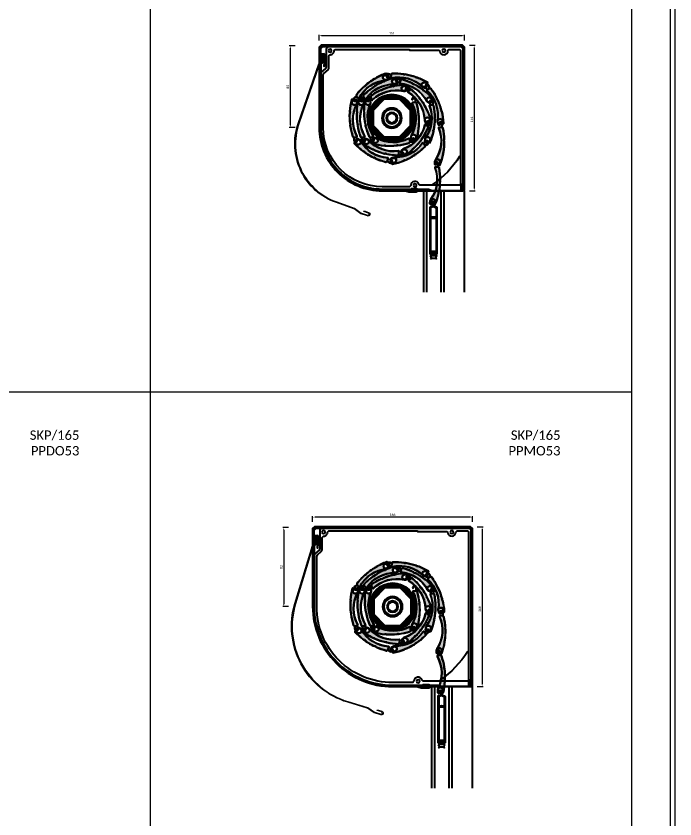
# Model space of a CAD drawing. Header units: millimetres. Extents: x 0 to 7790, y 0 to 17467.
# Drawn here: x 906 to 1590, y 12574 to 13408 of the extents above; entities that cross this region are included whole.
import ezdxf

# ---------------------------------------------------------------- set-up
doc = ezdxf.new("R2010")
doc.units = ezdxf.units.MM
doc.header["$PDMODE"] = 35
doc.layers.get('0').update_dxf_attribs({"lineweight": 15})
for name, color, linetype, lineweight in [('_MB_kreskowanie_konstrukcje_0.09', 250, 'Continuous', 9), ('_MB_kreskowanie_pancerz_0.09', 137, 'Continuous', 9), ('_MB_kreskowanie_profile_0.09', 7, 'Continuous', 9), ('_MB_kreskowanie_tworzywo_0.09', 34, 'Continuous', 9), ('_MB_kreskowanie_uszczelki_0.09', 252, 'Continuous', 9), ('_MB_profile_0.25', 7, 'Continuous', 25), ('_MB_profile_stal_0.15', 181, 'Continuous', 15), ('_MB_profile_tworzywo_0.15', 33, 'Continuous', 15), ('_MB_ramka_0.15', 124, 'Continuous', 15), ('_MB_solid', 7, 'Continuous', 9), ('_MB_tekst_0.25', 40, 'Continuous', 25), ('_MB_uszczelki_0.15', 140, 'Continuous', 15), ('_MB_wymiar_detal_0.09', 94, 'Continuous', 9)]:
    doc.layers.add(name, color=color, linetype=linetype, lineweight=lineweight)
doc.layers.add('_MB_pomocnicze_niedrukowane', color=220, linetype='Continuous', lineweight=15, plot=False)
doc.styles.add('_MB_Calibri_Light_2.5', font='calibril.ttf', dxfattribs={"height": 2.5})
doc.dimstyles.new('_MB_detal', dxfattribs={"dimscale": 10, "dimtxt": 2.5, "dimasz": 2.5, "dimexe": 1, "dimexo": 1, "dimgap": 1.25, "dimtad": 1, "dimdsep": 46, "dimtxsty": '_MB_Calibri_Light_2.5', "dimcen": -2.5, "dimclrd": 256, "dimclre": 256, "dimclrt": 40, "dimazin": 0, "dimtfac": 0.2, "dimtmove": 1, "dimatfit": 1, "dimfxl": 5, "dimfxlon": 1, "dimtolj": 1, "dimlwd": -1, "dimlwe": -1, "dimarcsym": 0})

# ---------------------------------------------------------------- blocks, each defined once
blk = doc.blocks.new('*D434')
at = {"layer": '_MB_wymiar_detal_0.09', "transparency": 16777216}
for p, q in [((1384.76, 12877.9), (1390.76, 12877.9)), ((1389.76, 12875.4), (1389.76, 12714.4)), ((1384.76, 12711.9), (1390.76, 12711.9))]:
    blk.add_line(p, q, dxfattribs=at)
for points in [[(1389.34, 12875.4), (1390.18, 12875.4), (1389.76, 12877.9)], [(1389.34, 12714.4), (1390.18, 12714.4), (1389.76, 12711.9)]]:
    blk.add_solid(points, dxfattribs=at)
at = {"layer": 'Defpoints', "color": 0, "transparency": 16777216}
for p in [(1377.76, 12877.9), (1377.76, 12711.9), (1389.76, 12711.9)]:
    blk.add_point(p, dxfattribs=at)
at = {"layer": '_MB_wymiar_detal_0.09', "color": 40, "transparency": 16777216, "insert": (1387.24, 12792.27), "char_height": 2.5, "attachment_point": 5, "rotation": 90, "style": '_MB_Calibri_Light_2.5'}
blk.add_mtext('166', dxfattribs=at)
blk = doc.blocks.new('*D435')
at = {"layer": '_MB_wymiar_detal_0.09', "transparency": 16777216}
for p, q in [((1213.76, 12882.9), (1213.76, 12888.9)), ((1379.76, 12882.9), (1379.76, 12888.9)), ((1377.26, 12887.9), (1216.26, 12887.9))]:
    blk.add_line(p, q, dxfattribs=at)
for points in [[(1216.26, 12888.31), (1216.26, 12887.48), (1213.76, 12887.9)], [(1377.26, 12888.31), (1377.26, 12887.48), (1379.76, 12887.9)]]:
    blk.add_solid(points, dxfattribs=at)
at = {"layer": 'Defpoints', "color": 0, "transparency": 16777216}
for p in [(1213.76, 12887.9), (1213.76, 12875.9), (1379.76, 12875.9)]:
    blk.add_point(p, dxfattribs=at)
at = {"layer": '_MB_wymiar_detal_0.09', "color": 40, "transparency": 16777216, "insert": (1296.76, 12890.42), "char_height": 2.5, "attachment_point": 5, "style": '_MB_Calibri_Light_2.5'}
blk.add_mtext('166', dxfattribs=at)
blk = doc.blocks.new('*D436')
at = {"layer": '_MB_wymiar_detal_0.09', "transparency": 16777216}
for p, q in [((1188.76, 12877.15), (1182.76, 12877.15)), ((1183.76, 12874.65), (1183.76, 12797.4)), ((1188.76, 12794.9), (1182.76, 12794.9))]:
    blk.add_line(p, q, dxfattribs=at)
for points in [[(1183.34, 12874.65), (1184.18, 12874.65), (1183.76, 12877.15)], [(1183.34, 12797.4), (1184.18, 12797.4), (1183.76, 12794.9)]]:
    blk.add_solid(points, dxfattribs=at)
at = {"layer": 'Defpoints', "color": 0, "transparency": 16777216}
for p in [(1217.26, 12877.15), (1183.76, 12794.9), (1214.51, 12794.9)]:
    blk.add_point(p, dxfattribs=at)
at = {"layer": '_MB_wymiar_detal_0.09', "color": 40, "transparency": 16777216, "insert": (1181.23, 12836.02), "char_height": 2.5, "attachment_point": 5, "rotation": 90, "style": '_MB_Calibri_Light_2.5'}
blk.add_mtext('82', dxfattribs=at)
blk = doc.blocks.new("-BSP'165")
at = {"layer": '_MB_profile_0.25'}
blk.add_lwpolyline([(2.5, -166), (2, -166), (0, -164), (0, -2), (2, 0), (164, 0), (166, -2), (166, -83, -0.414214), (83, -166), (33.63, -166)], format="xyb", close=True, dxfattribs=at)
for points in [[(1.5, -165.5), (1.5, -54.7), (1.5, -3.5), (3.5, -1.5), (27.3, -1.5), (156.7, -1.5), (158.7, -3.5), (158.7, -22.71), (159.39, -24.23), (163.81, -28.03), (164.5, -29.55), (164.5, -83, -0.414214), (83, -164.5), (36.77, -164.5), (36.27, -164.63), (34.13, -165.87), (33.9, -166)], [(1.5, -160.22), (31.8, -160.22), (36.89, -160.22), (51.15, -160.22), (52.39, -159.28, -0.86563), (60.78, -160.5), (62.08, -161.82), (83, -161.82, 0.414214), (161.82, -83), (161.82, -30.78), (161.12, -29.26), (156.71, -25.46), (156.02, -23.94), (156.02, -11.08), (154.7, -9.78, -0.414214), (150.42, -5.5), (149.12, -4.18), (57.48, -4.18), (57.28, -4.38), (57.28, -4.78), (57.08, -4.98), (27.03, -4.98), (25.74, -6.1, -0.931945), (17.22, -5.5), (15.92, -4.18), (5.48, -4.18), (4.18, -5.48), (4.18, -57.48), (4.18, -126.35), (4.18, -131.78), (4.18, -160.22)], [(4.18, -130.01), (5.15, -130.01, 0.092765), (33.48, -159.22), (33.48, -160.22)]]:
    blk.add_lwpolyline(points, format="xyb", dxfattribs=at)
for centre, radius in [((21.5, -5.5), 1.65), ((154.7, -5.5), 1.65), ((83, -83), 10.4), ((83, -83), 9), ((83, -83), 5.9), ((83, -83), 4.81), ((56.5, -160.5), 1.65)]:
    blk.add_circle(centre, radius, dxfattribs=at)
blk = doc.blocks.new("-SK'G'165_a")
at = {"layer": '_MB_kreskowanie_profile_0.09'}
h = blk.add_hatch(dxfattribs=at)
h.set_pattern_fill('JIS_WOOD', color=256, scale=0.5)
h.set_pattern_definition([(45, (-82.25, 82.25), (-25, 25), [])])
h.paths.add_polyline_path([(79.5, 81.5), (81.5, 79.5), (81.5, 66.75), (81.05, 66.06), (80.25, 66.19), (80.04, 66.98), (81.38, 71.11), (80.65, 73.68), (78, 73.98), (76.71, 71.64), (77.63, 61.08), (78.38, 61.15), (77.46, 71.71), (78.34, 73.32), (80.17, 73.11), (80.67, 71.34), (79.32, 67.22, 1.171501), (82.25, 66.75), (82.25, 79.81), (79.81, 82.25), (-79.81, 82.25), (-82.25, 79.81), (-82.25, -67.11), (-82.29, -67.39), (-82.96, -73.86), (-83, -74.14), (-83, -81, 1), (-79, -81), (-79, -76), (-79.75, -76), (-79.75, -81), (-80.37, -82.08), (-81.62, -82.08), (-82.25, -81), (-82.25, -74.25), (-82.21, -73.97), (-81.54, -67.5), (-81.5, -67.21), (-81.5, 79.5), (-79.5, 81.5)])
at = {"layer": '_MB_solid'}
h = blk.add_hatch(color=256, dxfattribs=at)
h.dxf.hatch_style = 1
edge = h.paths.add_edge_path()
edge.add_line((81.5, 79.5), (81.5, 66.75))
edge.add_line((81.5, 66.75), (81.05, 66.06))
edge.add_line((81.05, 66.06), (80.25, 66.19))
edge.add_line((80.25, 66.19), (80.04, 66.98))
edge.add_line((80.04, 66.98), (81.38, 71.11))
edge.add_line((81.38, 71.11), (80.65, 73.68))
edge.add_line((80.65, 73.68), (78, 73.98))
edge.add_line((78, 73.98), (76.71, 71.64))
edge.add_line((76.71, 71.64), (77.63, 61.08))
edge.add_line((77.63, 61.08), (78.38, 61.15))
edge.add_line((78.38, 61.15), (77.46, 71.71))
edge.add_line((77.46, 71.71), (78.34, 73.32))
edge.add_line((78.34, 73.32), (80.17, 73.11))
edge.add_line((80.17, 73.11), (80.67, 71.34))
edge.add_line((80.67, 71.34), (79.32, 67.22))
edge.add_arc((80.75, 66.75), 1.5, 161.93701, 360)
edge.add_line((82.25, 66.75), (82.25, 79.81))
edge.add_line((82.25, 79.81), (79.81, 82.25))
edge.add_line((79.81, 82.25), (-79.81, 82.25))
edge.add_line((-79.81, 82.25), (-82.25, 79.81))
edge.add_line((-82.25, 79.81), (-82.25, -67.11))
edge.add_line((-82.25, -67.11), (-82.29, -67.39))
edge.add_line((-82.29, -67.39), (-82.96, -73.86))
edge.add_line((-82.96, -73.86), (-83, -74.14))
edge.add_line((-83, -74.14), (-83, -81))
edge.add_arc((-81, -81), 2, 180, 360)
edge.add_line((-79, -81), (-79, -76))
edge.add_line((-79, -76), (-79.75, -76))
edge.add_line((-79.75, -76), (-79.75, -81))
edge.add_line((-79.75, -81), (-80.37, -82.08))
edge.add_line((-80.37, -82.08), (-81.62, -82.08))
edge.add_line((-81.62, -82.08), (-82.25, -81))
edge.add_line((-82.25, -81), (-82.25, -74.25))
edge.add_line((-82.25, -74.25), (-82.21, -73.97))
edge.add_line((-82.21, -73.97), (-81.54, -67.5))
edge.add_line((-81.54, -67.5), (-81.5, -67.21))
edge.add_line((-81.5, -67.21), (-81.5, 79.5))
edge.add_line((-81.5, 79.5), (-79.5, 81.5))
edge.add_line((-79.5, 81.5), (79.5, 81.5))
edge.add_line((79.5, 81.5), (81.5, 79.5))
at = {"layer": '_MB_profile_0.25'}
blk.add_lwpolyline([(79.81, 82.25), (82.25, 79.81), (82.25, 66.75, -1.171501), (79.32, 67.22), (80.67, 71.34), (80.17, 73.11), (78.34, 73.32), (77.46, 71.71), (78.38, 61.15), (77.63, 61.08), (76.71, 71.64), (78, 73.98), (80.65, 73.68), (81.38, 71.11), (80.04, 66.98), (80.25, 66.19), (81.05, 66.06), (81.5, 66.75), (81.5, 79.5), (79.5, 81.5), (-79.5, 81.5), (-81.5, 79.5), (-81.5, -67.21), (-81.54, -67.5), (-82.21, -73.97), (-82.25, -74.25), (-82.25, -81), (-81.62, -82.08), (-80.37, -82.08), (-79.75, -81), (-79.75, -76), (-79, -76), (-79, -81, -1), (-83, -81), (-83, -74.14), (-82.96, -73.86), (-82.29, -67.39), (-82.25, -67.11), (-82.25, 79.81), (-79.81, 82.25)], format="xyb", close=True, dxfattribs=at)
blk = doc.blocks.new("-SKP'D'MKT'165")
at = {"layer": '_MB_kreskowanie_profile_0.09'}
h = blk.add_hatch(dxfattribs=at)
h.set_pattern_fill('JIS_WOOD', color=256, scale=0.125)
h.set_pattern_definition([(45, (-1776.58411, -345.47922), (-0.0625, 0.0625), [])])
h.paths.add_polyline_path([(20.56, 15.77, 0.267949), (20.34, 16.14), (19.91, 16.39, -0.300966), (19.79, 16.64), (19.95, 17.95), (19.76, 17.97), (19.6, 16.66, 0.300966), (19.82, 16.23), (20.25, 15.98, -0.267949), (20.38, 15.77), (20.38, 0, -0.414214), (0, -20.38), (-5.3, -20.38), (-5.37, -20.39), (-7.43, -20.99), (-7.5, -21), (-9.19, -21), (-9.46, -20.84), (-9.46, -20.53), (-9.19, -20.38), (-7.94, -20.38), (-7.94, -20.19), (-9.19, -20.19, 1), (-9.19, -21.19), (-7.47, -21.19), (-7.4, -21.18), (-5.35, -20.57), (-5.28, -20.56), (0, -20.56, 0.414214), (20.56, 0)])
at = {"layer": '_MB_solid'}
h = blk.add_hatch(color=256, dxfattribs=at)
h.dxf.hatch_style = 1
h.paths.add_polyline_path([(20.56, 15.77, 0.267949), (20.34, 16.14), (19.91, 16.39, -0.300966), (19.79, 16.64), (19.95, 17.95), (19.76, 17.97), (19.6, 16.66, 0.300966), (19.82, 16.23), (20.25, 15.98, -0.267949), (20.38, 15.77), (20.38, 0, -0.414214), (0, -20.38), (-5.3, -20.38), (-5.37, -20.39), (-7.43, -20.99), (-7.5, -21), (-9.19, -21), (-9.46, -20.84), (-9.46, -20.53), (-9.19, -20.38), (-7.94, -20.38), (-7.94, -20.19), (-9.19, -20.19, 1), (-9.19, -21.19), (-7.47, -21.19), (-7.4, -21.18), (-5.35, -20.57), (-5.28, -20.56), (0, -20.56, 0.414214), (20.56, 0)])
blk.add_line((-9.69, -20.69), (-9.69, -20.69))
at = {"layer": '_MB_profile_0.25'}
blk.add_lwpolyline([(-9.19, -20.19, 1), (-9.19, -21.19), (-7.47, -21.19), (-7.4, -21.18), (-5.35, -20.57), (-5.28, -20.56), (0, -20.56, 0.414214), (20.56, 0), (20.56, 15.77, 0.267949), (20.34, 16.14), (19.91, 16.39, -0.300966), (19.79, 16.64), (19.95, 17.95), (19.76, 17.97), (19.6, 16.66, 0.300966), (19.82, 16.23), (20.25, 15.98, -0.267949), (20.38, 15.77), (20.38, 0, -0.414214), (0, -20.38), (-5.3, -20.38), (-5.37, -20.39), (-7.43, -20.99), (-7.5, -21), (-9.19, -21), (-9.46, -20.84), (-9.46, -20.53), (-9.19, -20.38), (-7.94, -20.38), (-7.94, -20.19)], format="xyb", close=True, dxfattribs=at)
blk = doc.blocks.new("-SKP'D'MKT'165_rewizja")
at = {"layer": '_MB_pomocnicze_niedrukowane'}
blk.add_lwpolyline([(19.26, 17.67), (19.67, 16.42, 0.300966), (20.05, 16.12), (20.54, 16.07, -0.267949), (20.75, 15.93), (27.41, 1.64, -0.414214), (17.55, -25.43), (12.75, -27.68), (12.69, -27.71), (11.08, -29.13), (11.02, -29.17), (9.49, -29.88), (9.18, -29.86), (9.05, -29.57), (9.23, -29.32), (10.36, -28.79), (10.28, -28.62), (9.15, -29.15, 1), (9.57, -30.05), (11.12, -29.33), (11.18, -29.29), (12.79, -27.87), (12.85, -27.83), (17.63, -25.6, 0.414214), (27.58, 1.72), (20.92, 16.01, 0.267949), (20.56, 16.26), (20.06, 16.3, -0.300966), (19.85, 16.48), (19.44, 17.73)], format="xyb", close=True, dxfattribs=at)
blk = doc.blocks.new("-PW'40")
at = {"layer": '_MB_kreskowanie_tworzywo_0.09', "transparency": 33554687}
h = blk.add_hatch(dxfattribs=at)
h.set_pattern_fill('NET', color=256, scale=0.3, angle=315)
h.set_pattern_definition([(315, (17544.3199, -3264.4483), (0.67351921, 0.67351921), []), (45, (17544.3199, -3264.4483), (-0.67351921, 0.67351921), [])])
h.paths.add_polyline_path([(-24.62, 1.72, 0.014468), (-24.68, -0.29, 0.994043), (24.68, 0, 0.965686)])
h.paths.add_polyline_path([(-8.28, 20), (8.28, 20), (20, 8.28), (20, -8.28), (8.28, -20), (-8.28, -20), (-20, -8.28), (-20, 8.28)], flags=16)
h.paths.add_polyline_path([(-7.91, 19.1), (7.91, 19.1), (19.1, 7.91), (19.1, -7.91), (7.91, -19.1), (-7.91, -19.1), (-19.1, -7.91), (-19.1, 7.91)], flags=0)
h.paths.add_polyline_path([(10.5, 0, -1), (-10.5, 0, -1)], flags=0)
h.paths.add_polyline_path([(9.1, 0, -1), (-9.1, 0, -1)], flags=0)
h.paths.add_polyline_path([(5.75, 0, -1), (-5.75, 0, -1)], flags=0)
h.paths.add_polyline_path([(5.61, 0, -1), (-5.61, 0, -1)], flags=0)
h.paths.add_polyline_path([(4.6, 0, -1), (-4.6, 0, -1)], flags=0)
at = {"layer": '_MB_profile_tworzywo_0.15'}
blk.add_lwpolyline([(8.28, 20), (20, 8.28), (20, -8.28), (8.28, -20), (-8.28, -20), (-20, -8.28), (-20, 8.28), (-8.28, 20)], close=True, dxfattribs=at)
blk.add_circle((0, 0), 24.68, dxfattribs=at)
blk = doc.blocks.new('-SW40')
at = {"layer": '_MB_kreskowanie_konstrukcje_0.09', "transparency": 33554687}
h = blk.add_hatch(dxfattribs=at)
h.set_pattern_fill('STEEL', color=256, scale=0.8)
h.set_pattern_definition([(45, (0, 0), (-179.6, 179.6), []), (45, (0, 127), (-179.6, 179.6), [])])
h.paths.add_polyline_path([(-8.28, 20), (-20, 8.28), (-20, -8.28), (-8.28, -20), (8.28, -20), (20, -8.28), (20, 8.28), (8.28, 20)])
h.paths.add_polyline_path([(7.91, 19.1), (19.1, 7.91), (19.1, -7.91), (7.91, -19.1), (-7.91, -19.1), (-19.1, -7.91), (-19.1, 7.91), (-7.91, 19.1)], flags=16)
at = {"layer": '_MB_profile_stal_0.15'}
for points in [[(8.28, 20), (20, 8.28), (20, -8.28), (8.28, -20), (-8.28, -20), (-20, -8.28), (-20, 8.28), (-8.28, 20)], [(7.91, 19.1), (19.1, 7.91), (19.1, -7.91), (7.91, -19.1), (-7.91, -19.1), (-19.1, -7.91), (-19.1, 7.91), (-7.91, 19.1)]]:
    blk.add_lwpolyline(points, close=True, dxfattribs=at)
blk = doc.blocks.new('-PA39')
at = {"layer": '_MB_kreskowanie_pancerz_0.09', "transparency": 33554585}
h = blk.add_hatch(color=256, dxfattribs=at)
h.dxf.hatch_style = 1
h.paths.add_polyline_path([(0.08, -3.92), (0.08, -3.56), (-0.21, -3.35), (-2.42, -2.96), (-2.89, -2.68), (-3.08, -2.17), (-3.08, -2.73), (-3.21, -3.09), (-3.5, -3.33), (-3.76, -3.38), (-4.03, -3.45), (-4.19, -3.68, 0.044368), (-6.5, -15.3), (-6.22, -15.9), (-6.22, -16.32), (-6.65, -16.94, 0.042294), (-6.63, -28.24), (-6.25, -28.78), (-6.2, -29.27), (-6.47, -29.88, 0.044817), (-4.07, -41.65), (-3.94, -41.78), (-3.76, -41.75), (-3.68, -41.57), (-3.9, -38.71, -0.766351), (1.06, -37.37, -0.253133)])
at = {"layer": '_MB_kreskowanie_profile_0.09', "transparency": 33554687}
h = blk.add_hatch(dxfattribs=at)
h.set_pattern_fill('JIS_WOOD', color=256, scale=0.5)
h.paths.add_polyline_path([(0.34, -4.05, 0.502547), (-0.16, -3.05), (-2.37, -2.66, -0.36397), (-2.78, -2.17), (-2.78, -0.04, -0.246375), (-1.96, 1.52, -0.481874), (-0.32, 1.02), (-0.6, 0.91), (-0.35, 0.3, 1.048388), (0.49, 0.63), (0.24, 1.25, 0.482214), (-2.31, 2.01, 0.245225), (-3.38, -0.04, 0.000007), (-3.38, -2.73, -0.412816), (-3.73, -3.08, 0.182105), (-4.25, -3.25, 0.150998), (-4.48, -3.59, 0.044662), (-6.8, -15.35), (-6.5, -16.03), (-6.52, -16.22), (-6.95, -16.84, 0.042903), (-6.92, -28.35), (-6.55, -28.87), (-6.51, -29.24), (-6.78, -29.84, 0.045251), (-4.36, -41.73, 0.854235), (-3.38, -41.6), (-3.59, -38.89, -0.436263), (-1.25, -36.35, -0.415132), (1.12, -38.71), (1.12, -40.99, -0.414214), (0.72, -41.39), (-1.41, -41.02, 1.095607), (-1.48, -41.81), (0.64, -41.99, 0.438424), (1.72, -40.99), (1.72, -38.71, 0.132077), (1.32, -37.22, -0.253143)])
h.paths.add_polyline_path([(1.06, -37.38, 0.766975), (-3.9, -38.71), (-3.68, -41.57), (-3.76, -41.75), (-3.94, -41.78), (-4.07, -41.65, -0.044817), (-6.47, -29.88), (-6.2, -29.27), (-6.25, -28.78), (-6.63, -28.24, -0.042294), (-6.65, -16.94), (-6.22, -16.32), (-6.22, -15.9), (-6.5, -15.3, -0.044368), (-4.19, -3.68), (-4.03, -3.45), (-3.76, -3.38), (-3.5, -3.33), (-3.21, -3.09), (-3.08, -2.73), (-3.08, -2.17), (-2.89, -2.68), (-2.42, -2.96), (-0.21, -3.35), (0.08, -3.56), (0.08, -3.92, 0.253165)], flags=16)
at = {"layer": '_MB_solid', "transparency": 33554687}
h = blk.add_hatch(color=256, dxfattribs=at)
h.dxf.hatch_style = 1
h.paths.add_polyline_path([(-2.78, -0.04, -0.246375), (-1.96, 1.52, -0.481874), (-0.32, 1.02), (-0.6, 0.91), (-0.35, 0.3, 1.048388), (0.49, 0.63), (0.24, 1.25, 0.482214), (-2.31, 2.01, 0.245225), (-3.38, -0.04, 0.000007), (-3.38, -2.73, -0.412816), (-3.73, -3.08, 0.182105), (-4.25, -3.25, 0.150998), (-4.48, -3.59, 0.044662), (-6.8, -15.35), (-6.5, -16.03), (-6.52, -16.22), (-6.95, -16.84, 0.042903), (-6.92, -28.35), (-6.55, -28.87), (-6.51, -29.24), (-6.78, -29.84, 0.045251), (-4.36, -41.73, 0.854235), (-3.38, -41.6), (-3.59, -38.89, -0.436263), (-1.25, -36.35, -0.415132), (1.12, -38.71), (1.12, -40.99, -0.414214), (0.72, -41.39), (-1.41, -41.02, 1.095607), (-1.48, -41.81), (0.64, -41.99, 0.438424), (1.72, -40.99), (1.72, -38.71, 0.132077), (1.32, -37.22, -0.253143), (0.34, -4.05, 0.502547), (-0.16, -3.05), (-2.37, -2.66, -0.36397), (-2.78, -2.17)])
h.paths.add_polyline_path([(-3.08, -2.17), (-2.89, -2.68), (-2.42, -2.96), (-0.21, -3.35), (0.08, -3.56), (0.08, -3.92, 0.253165), (1.06, -37.38, 0.766975), (-3.9, -38.71), (-3.68, -41.57), (-3.76, -41.75), (-3.94, -41.78), (-4.07, -41.65, -0.044817), (-6.47, -29.88), (-6.2, -29.27), (-6.25, -28.78), (-6.63, -28.24, -0.042294), (-6.65, -16.94), (-6.22, -16.32), (-6.22, -15.9), (-6.5, -15.3, -0.044368), (-4.19, -3.68), (-4.03, -3.45), (-3.76, -3.38), (-3.5, -3.33), (-3.21, -3.09), (-3.08, -2.73)], flags=16)
at = {"layer": '_MB_profile_0.25'}
blk.add_lwpolyline([(-1.48, -41.81, -1.095607), (-1.41, -41.02), (0.72, -41.39, 0.414214), (1.12, -40.99), (1.12, -38.71, 0.415248), (-1.25, -36.35, 0.436263), (-3.59, -38.89), (-3.38, -41.6, -0.854235), (-4.36, -41.73, -0.045251), (-6.78, -29.84), (-6.51, -29.24), (-6.55, -28.87), (-6.92, -28.35, -0.042903), (-6.95, -16.84), (-6.52, -16.22), (-6.5, -16.03), (-6.8, -15.35, -0.044662), (-4.48, -3.59, -0.150998), (-4.25, -3.25, -0.182105), (-3.73, -3.08, 0.412816), (-3.38, -2.73, -0.000007), (-3.38, -0.04, -0.245225), (-2.31, 2.01, -0.482214), (0.24, 1.25), (0.49, 0.63, -1.048388), (-0.35, 0.3), (-0.6, 0.91), (-0.32, 1.02, 0.481874), (-1.96, 1.52, 0.246375), (-2.78, -0.04), (-2.78, -2.17, 0.36397), (-2.37, -2.66), (-0.16, -3.05, -0.502546), (0.34, -4.05, 0.253143), (1.32, -37.22, -0.132077), (1.72, -38.71), (1.72, -40.99, -0.438424), (0.64, -41.99)], format="xyb", close=True, dxfattribs=at)
blk.add_lwpolyline([(1.06, -37.38, 0.766663), (-3.9, -38.71), (-3.68, -41.57), (-3.76, -41.75), (-3.94, -41.78), (-4.07, -41.65, -0.044817), (-6.47, -29.88), (-6.2, -29.27), (-6.25, -28.78), (-6.63, -28.24, -0.042294), (-6.65, -16.94), (-6.22, -16.32), (-6.22, -15.9), (-6.5, -15.3, -0.044368), (-4.19, -3.68), (-4.03, -3.45), (-3.76, -3.38), (-3.5, -3.33), (-3.21, -3.09), (-3.08, -2.73), (-3.08, -2.17), (-2.89, -2.68), (-2.42, -2.96), (-0.21, -3.35), (0.08, -3.56), (0.08, -3.92, 0.253149), (1.06, -37.38)], format="xyb", dxfattribs=at)
blk = doc.blocks.new("-U1'LD")
at = {"layer": '_MB_kreskowanie_uszczelki_0.09', "transparency": 33554687}
h = blk.add_hatch(dxfattribs=at)
h.set_pattern_fill('DOTS', color=256, scale=0.2, angle=45)
h.set_pattern_definition([(45, (16177.79034, -5378.269), (-0.1122532015, 0.3367596045), [0, -0.3175])])
h.paths.add_polyline_path([(1.5, -1), (2.3, -1), (2.5, -0.8), (2.5, -0.2), (2.3, 0), (-2.3, 0), (-2.5, -0.2), (-2.5, -0.8), (-2.3, -1), (-1.5, -1), (-1, -1.5), (-1, -2.59), (-1.4, -3.08), (-3.3, -3.45), (-3.45, -3.73), (-2.68, -5.43), (-2.67, -5.57), (-3.12, -6.94), (-2.93, -7.2), (-2.61, -7.2), (-2.42, -7.06), (-2.29, -6.67), (-2.07, -6.54, 0.079556), (2.07, -6.54), (2.29, -6.67), (2.42, -7.06), (2.61, -7.2), (2.93, -7.2), (3.12, -6.94), (2.67, -5.57), (2.68, -5.43), (3.45, -3.73), (3.3, -3.45), (1.4, -3.08), (1, -2.59), (1, -1.5)])
h.paths.add_polyline_path([(2.3, -3.97), (2.45, -4.25), (1.93, -5.39), (1.92, -5.53), (1.95, -5.61), (1.79, -5.87, -0.072504), (-1.79, -5.87), (-1.95, -5.61), (-1.92, -5.53), (-1.93, -5.39), (-2.45, -4.25), (-2.3, -3.97), (-0.04, -3.52), (0.04, -3.52)], flags=16)
at = {"layer": '_MB_uszczelki_0.15'}
for points in [[(3.3, -3.45), (1.4, -3.08), (1, -2.59), (1, -1.5), (1.5, -1), (2.3, -1), (2.5, -0.8), (2.5, -0.3), (2.2, 0), (-2.2, 0), (-2.5, -0.3), (-2.5, -0.8), (-2.3, -1), (-1.5, -1), (-1, -1.5), (-1, -2.59), (-1.4, -3.08), (-3.3, -3.45), (-3.45, -3.73), (-2.68, -5.43), (-2.67, -5.57), (-3.12, -6.94), (-2.93, -7.2), (-2.61, -7.2), (-2.42, -7.06), (-2.29, -6.67), (-2.07, -6.54, 0.079556), (2.07, -6.54), (2.29, -6.67), (2.42, -7.06), (2.61, -7.2), (2.93, -7.2), (3.12, -6.94), (2.67, -5.57), (2.68, -5.43), (3.45, -3.73)], [(-0.04, -3.52), (-2.3, -3.97), (-2.45, -4.25), (-1.93, -5.39), (-1.92, -5.53), (-1.95, -5.61), (-1.79, -5.87, 0.072504), (1.79, -5.87), (1.95, -5.61), (1.92, -5.53), (1.93, -5.39), (2.45, -4.25), (2.3, -3.97), (0.04, -3.52)]]:
    blk.add_lwpolyline(points, format="xyb", dxfattribs=at)
for points in [[(0.04, -3.52), (-0.04, -3.52)], [(3.45, -3.73), (3.3, -3.45)]]:
    blk.add_lwpolyline(points, dxfattribs=at)
blk = doc.blocks.new('-LDG-E')
at = {"layer": '_MB_kreskowanie_profile_0.09', "transparency": 33554687}
h = blk.add_hatch(dxfattribs=at)
h.set_pattern_fill('JIS_WOOD', color=256, scale=0.5)
h.paths.add_polyline_path([(-2.87, -2.45), (-5.43, -3.51, 0.303347), (-6.05, -4.44), (-6.05, -52.3), (-5.65, -52.7), (-5.25, -53.1), (-4.35, -53.1), (-4, -52.9), (-4, -52.5), (-4.35, -52.3), (-5.05, -52.3), (-5.25, -52.1), (-5.25, -50.8), (-5.05, -50.6), (-2.55, -50.6), (-0.05, -50.6), (0.15, -50.8), (0.15, -52.1), (-0.05, -52.3), (-0.75, -52.3), (-1.1, -52.5), (-1.1, -52.9), (-0.75, -53.1), (0.15, -53.1), (0.55, -52.7), (0.95, -52.3), (0.95, -3.94, 0.339454), (0.21, -2.98), (-1.8, -2.44, -0.339454), (-1.95, -2.25), (-1.95, 0.9, -1), (-0.35, 0.9), (-0.35, 0.4, 1), (0.45, 0.4), (0.45, 0.9, 1), (-2.75, 0.9), (-2.75, -2.27, -0.303347)])
h.paths.add_polyline_path([(-2.44, -3.14), (-2.31, -3.13), (0, -3.75), (0.15, -3.94), (0.15, -14), (-0.05, -14.2), (-2.09, -14.2), (-2.39, -13.95), (-2.71, -13.95), (-3.01, -14.2), (-5.05, -14.2), (-5.25, -14), (-5.25, -4.44), (-5.13, -4.25)], flags=16)
h.paths.add_polyline_path([(-0.05, -15), (0.15, -15.2), (0.15, -49.6), (-0.05, -49.8), (-2.55, -49.8), (-5.05, -49.8), (-5.25, -49.6), (-5.25, -15.2), (-5.05, -15)], flags=16)
at = {"layer": '_MB_solid', "transparency": 33554687}
h = blk.add_hatch(color=256, dxfattribs=at)
h.dxf.hatch_style = 1
h.paths.add_polyline_path([(-6.05, -52.3), (-5.65, -52.7), (-5.25, -53.1), (-4.35, -53.1), (-4, -52.9), (-4, -52.5), (-4.35, -52.3), (-5.05, -52.3), (-5.25, -52.1), (-5.25, -50.8), (-5.05, -50.6), (-2.55, -50.6), (-0.05, -50.6), (0.15, -50.8), (0.15, -52.1), (-0.05, -52.3), (-0.75, -52.3), (-1.1, -52.5), (-1.1, -52.9), (-0.75, -53.1), (0.15, -53.1), (0.55, -52.7), (0.95, -52.3), (0.95, -3.94, 0.339454), (0.21, -2.98), (-1.8, -2.44, -0.339454), (-1.95, -2.25), (-1.95, 0.9, -1), (-0.35, 0.9), (-0.35, 0.4, 1), (0.45, 0.4), (0.45, 0.9, 1), (-2.75, 0.9), (-2.75, -2.27, -0.303347), (-2.87, -2.45), (-5.43, -3.51, 0.303347), (-6.05, -4.44)])
h.paths.add_polyline_path([(-5.05, -14.2), (-5.25, -14), (-5.25, -4.44), (-5.13, -4.25), (-2.44, -3.14), (-2.31, -3.13), (0, -3.75), (0.15, -3.94), (0.15, -14), (-0.05, -14.2), (-2.09, -14.2), (-2.39, -13.95), (-2.71, -13.95), (-3.01, -14.2)], flags=16)
h.paths.add_polyline_path([(-0.05, -15), (0.15, -15.2), (0.15, -49.6), (-0.05, -49.8), (-2.55, -49.8), (-5.05, -49.8), (-5.25, -49.6), (-5.25, -15.2), (-5.05, -15)], flags=16)
at = {"layer": '_MB_profile_0.25'}
blk.add_line((-1.15, 2.5), (-1.15, 2.5), dxfattribs=at)
blk.add_lwpolyline([(0.15, -52.1), (0.15, -50.8), (0.15, -52.1), (-0.05, -52.3), (-0.75, -52.3), (-1.1, -52.5), (-1.1, -52.9), (-0.75, -53.1), (0.15, -53.1), (0.55, -52.7), (0.95, -52.3), (0.95, -3.94, 0.339454), (0.21, -2.98), (-1.8, -2.44, -0.339454), (-1.95, -2.25), (-1.95, 0.9, -1), (-0.35, 0.9), (-0.35, 0.4, 1), (0.45, 0.4), (0.45, 0.9, 1), (-2.75, 0.9), (-2.75, -2.27, -0.303347), (-2.87, -2.45), (-5.43, -3.51, 0.303347), (-6.05, -4.44), (-6.05, -52.3), (-5.65, -52.7), (-5.25, -53.1), (-4.35, -53.1), (-4, -52.9), (-4, -52.5), (-4.35, -52.3), (-5.05, -52.3), (-5.25, -52.1), (-5.25, -50.8), (-5.05, -50.6), (-2.55, -50.6), (-0.05, -50.6), (0.15, -50.8)], format="xyb", dxfattribs=at)
for points in [[(-2.71, -13.95), (-2.39, -13.95), (-2.09, -14.2), (-0.05, -14.2), (0.15, -14), (0.15, -3.94), (0, -3.75), (-2.31, -3.13), (-2.44, -3.14), (-5.13, -4.25), (-5.25, -4.44), (-5.25, -14), (-5.05, -14.2), (-3.01, -14.2)], [(-5.25, -15.2), (-5.25, -49.6), (-5.05, -49.8), (-2.55, -49.8), (-0.05, -49.8), (0.15, -49.6), (0.15, -15.2), (-0.05, -15), (-5.05, -15)]]:
    blk.add_lwpolyline(points, close=True, dxfattribs=at)
blk.add_blockref("-U1'LD", (-2.55, -50.6))
blk = doc.blocks.new("-PA39_PPMO53_SKP'165")
for p, rotation in [((4.08, 42.52), 284.0410670679857), ((-5.32, 38.01), 301.7205558331788), ((30.34, 17.94), 241.2867221548404), ((37.09, 18.15), 234.0347696138884), ((-35.53, 32.18), 339.5091362148643), ((-15.18, 29.94), 327.5852778650159), ((23.69, 17.78), 252.6666360565293), ((-39.86, 16.32), 5.567682566355526), ((18.75, -22.57), 173.1498343547709), ((27.85, -22.93), 176.3046066198934), ((35.97, -22.94), 178.0385009170532), ((-49.33, -6.8), 3.060910489387033), ((-37.02, -4.51), 39.7081979608466), ((-35.58, -24.57), 61.6257128295377), ((-21.79, -21.59), 88.87688895542706), ((-10.86, -35.9), 108.3414433929157), ((0.66, -43.87), 120.3007518870889), ((-46.58, -48.06), 357.1334864885676)]:
    blk.add_blockref('-PA39', p, dxfattribs=dict(rotation=rotation))
for name, p in [('-PA39', (-21.53, 18.88)), ('-LDG-E', (-48.6, -89.28))]:
    blk.add_blockref(name, p)
blk = doc.blocks.new('*U399')
at = {"layer": '_MB_profile_0.25'}
for points in [[(0, -105.46), (0, 0), (42.7, 0), (42.7, -105.46)], [(21.1, -105.46), (21.1, 0)], [(39.2, -105.46), (39.2, 0), (24.6, 0), (24.6, -105.46)]]:
    blk.add_lwpolyline(points, dxfattribs=at)
for name, p in [("-BSP'165", (0, 166)), ("-SK'G'165_a", (83, 83)), ("-PA39_PPMO53_SKP'165", (83.2, 83.21)), ("-PW'40", (83, 83)), ('-SW40', (83, 83))]:
    blk.add_blockref(name, p)
at = {"xscale": 4, "yscale": 4, "zscale": 4, "rotation": 351.8605778727855}
blk.add_blockref("-SKP'D'MKT'165_rewizja", (74.28, 95.09), dxfattribs=at)
at = {"xscale": 4, "yscale": 4, "zscale": 4}
blk.add_blockref("-SKP'D'MKT'165", (83, 83), dxfattribs=at)
blk = doc.blocks.new('*D410')
at = {"layer": '_MB_wymiar_detal_0.09', "transparency": 16777216}
for p, q in [((1376.49, 13377.76), (1382.49, 13377.76)), ((1381.49, 13375.26), (1381.49, 13229.26)), ((1376.49, 13226.76), (1382.49, 13226.76))]:
    blk.add_line(p, q, dxfattribs=at)
for points in [[(1381.08, 13375.26), (1381.91, 13375.26), (1381.49, 13377.76)], [(1381.08, 13229.26), (1381.91, 13229.26), (1381.49, 13226.76)]]:
    blk.add_solid(points, dxfattribs=at)
at = {"layer": 'Defpoints', "color": 0, "transparency": 16777216}
for p in [(1369.49, 13377.76), (1369.49, 13226.76), (1381.49, 13226.76)]:
    blk.add_point(p, dxfattribs=at)
at = {"layer": '_MB_wymiar_detal_0.09', "color": 40, "transparency": 16777216, "insert": (1378.97, 13300.76), "char_height": 2.5, "attachment_point": 5, "rotation": 90, "style": '_MB_Calibri_Light_2.5'}
blk.add_mtext('151', dxfattribs=at)
blk = doc.blocks.new('*D411')
at = {"layer": '_MB_wymiar_detal_0.09', "transparency": 16777216}
for p, q in [((1220.49, 13382.76), (1220.49, 13388.76)), ((1368.99, 13387.76), (1222.99, 13387.76)), ((1371.49, 13382.76), (1371.49, 13388.76))]:
    blk.add_line(p, q, dxfattribs=at)
for points in [[(1222.99, 13388.17), (1222.99, 13387.34), (1220.49, 13387.76)], [(1368.99, 13388.17), (1368.99, 13387.34), (1371.49, 13387.76)]]:
    blk.add_solid(points, dxfattribs=at)
at = {"layer": 'Defpoints', "color": 0, "transparency": 16777216}
for p in [(1220.49, 13387.76), (1220.49, 13375.76), (1371.49, 13375.76)]:
    blk.add_point(p, dxfattribs=at)
at = {"layer": '_MB_wymiar_detal_0.09', "color": 40, "transparency": 16777216, "insert": (1295.99, 13390.28), "char_height": 2.5, "attachment_point": 5, "style": '_MB_Calibri_Light_2.5'}
blk.add_mtext('151', dxfattribs=at)
blk = doc.blocks.new('*D412')
at = {"layer": '_MB_wymiar_detal_0.09', "transparency": 16777216}
for p, q in [((1195.49, 13377.26), (1189.49, 13377.26)), ((1190.49, 13374.76), (1190.49, 13294.76)), ((1195.49, 13292.26), (1189.49, 13292.26))]:
    blk.add_line(p, q, dxfattribs=at)
for points in [[(1190.08, 13374.76), (1190.91, 13374.76), (1190.49, 13377.26)], [(1190.08, 13294.76), (1190.91, 13294.76), (1190.49, 13292.26)]]:
    blk.add_solid(points, dxfattribs=at)
at = {"layer": 'Defpoints', "color": 0, "transparency": 16777216}
for p in [(1224.24, 13377.26), (1190.49, 13292.26), (1221.49, 13292.26)]:
    blk.add_point(p, dxfattribs=at)
at = {"layer": '_MB_wymiar_detal_0.09', "color": 40, "transparency": 16777216, "insert": (1187.97, 13334.76), "char_height": 2.5, "attachment_point": 5, "rotation": 90, "style": '_MB_Calibri_Light_2.5'}
blk.add_mtext('85', dxfattribs=at)
blk = doc.blocks.new("-BSP'150")
at = {"layer": '_MB_profile_0.25'}
blk.add_lwpolyline([(2.5, -151), (2, -151), (0, -149), (0, -2), (2, 0), (149, 0), (151, -2), (151, -85.5, -0.414214), (85.5, -151), (33.63, -151)], format="xyb", close=True, dxfattribs=at)
for points in [[(1.5, -150.5), (1.5, -54.7), (1.5, -3.5), (3.5, -1.5), (27.3, -1.5), (141.7, -1.5), (143.7, -3.5), (143.7, -22.71), (144.39, -24.23), (148.81, -28.03), (149.5, -29.55), (149.5, -85.5, -0.414214), (85.5, -149.5), (36.77, -149.5), (36.27, -149.63), (34.13, -150.87), (33.9, -151)], [(1.5, -145.22), (31.03, -145.22), (36.37, -145.22), (46.15, -145.22), (47.39, -144.28, -0.86563), (55.78, -145.5), (55.78, -145.52), (57.08, -146.82), (85.5, -146.82, 0.414214), (146.82, -85.5), (146.82, -30.78), (146.12, -29.26), (141.71, -25.46), (141.02, -23.94), (141.02, -11.08), (139.72, -9.78), (139.7, -9.78, -0.414214), (135.42, -5.5), (135.42, -5.48), (134.12, -4.18), (57.48, -4.18), (57.28, -4.38), (57.28, -4.78), (57.08, -4.98), (27.03, -4.98), (25.74, -6.1, -0.931945), (17.22, -5.5), (17.22, -5.48), (15.92, -4.18), (5.48, -4.18), (4.18, -5.48), (4.18, -57.48), (4.18, -111.67), (4.18, -117.48), (4.18, -145.22)], [(4.18, -115.59), (5.24, -115.59, 0.103708), (32.77, -144.25), (32.77, -145.22)]]:
    blk.add_lwpolyline(points, format="xyb", dxfattribs=at)
for centre, radius in [((21.5, -5.5), 1.65), ((139.7, -5.5), 1.65), ((75.5, -75.5), 10.4), ((75.5, -75.5), 9), ((75.5, -75.5), 5.9), ((75.5, -75.5), 4.81), ((51.5, -145.5), 1.65)]:
    blk.add_circle(centre, radius, dxfattribs=at)
blk = doc.blocks.new("-SK'G'150_a")
at = {"layer": '_MB_kreskowanie_profile_0.09'}
h = blk.add_hatch(dxfattribs=at)
h.set_pattern_fill('JIS_WOOD', color=256, scale=0.5)
h.set_pattern_definition([(45, (-75, 75), (-25, 25), [])])
edge = h.paths.add_edge_path()
edge.add_line((-75, 72.56), (-75, -60.36))
edge.add_line((-75, -60.36), (-75.04, -60.64))
edge.add_line((-75.04, -60.64), (-75.46, -66.36))
edge.add_line((-75.46, -66.36), (-75.5, -66.64))
edge.add_line((-75.5, -66.64), (-75.5, -73.5))
edge.add_arc((-73.5, -73.5), 2, 180, 360)
edge.add_line((-71.5, -73.5), (-71.5, -68.5))
edge.add_line((-71.5, -68.5), (-72.25, -68.5))
edge.add_line((-72.25, -68.5), (-72.25, -73.5))
edge.add_line((-72.25, -73.5), (-72.88, -74.58))
edge.add_line((-72.88, -74.58), (-74.12, -74.58))
edge.add_line((-74.12, -74.58), (-74.75, -73.5))
edge.add_line((-74.75, -73.5), (-74.75, -66.75))
edge.add_line((-74.75, -66.75), (-74.71, -66.47))
edge.add_line((-74.71, -66.47), (-74.29, -60.75))
edge.add_line((-74.29, -60.75), (-74.25, -60.46))
edge.add_line((-74.25, -60.46), (-74.25, 72.25))
edge.add_line((-74.25, 72.25), (-72.25, 74.25))
edge.add_line((-72.25, 74.25), (71.75, 74.25))
edge.add_line((71.75, 74.25), (73.75, 72.25))
edge.add_line((73.75, 72.25), (73.75, 59.5))
edge.add_line((73.75, 59.5), (73.3, 58.81))
edge.add_line((73.3, 58.81), (72.5, 58.94))
edge.add_line((72.5, 58.94), (72.29, 59.73))
edge.add_line((72.29, 59.73), (73.63, 63.86))
edge.add_line((73.63, 63.86), (72.9, 66.43))
edge.add_line((72.9, 66.43), (70.25, 66.73))
edge.add_line((70.25, 66.73), (68.96, 64.39))
edge.add_line((68.96, 64.39), (69.88, 53.83))
edge.add_line((69.88, 53.83), (70.63, 53.9))
edge.add_line((70.63, 53.9), (69.71, 64.46))
edge.add_line((69.71, 64.46), (70.59, 66.07))
edge.add_line((70.59, 66.07), (72.42, 65.86))
edge.add_line((72.42, 65.86), (72.92, 64.09))
edge.add_line((72.92, 64.09), (71.57, 59.97))
edge.add_arc((73, 59.5), 1.5, 161.93701, 360)
edge.add_line((74.5, 59.5), (74.5, 72.56))
edge.add_line((74.5, 72.56), (72.06, 75))
edge.add_line((72.06, 75), (-72.56, 75))
edge.add_line((-72.56, 75), (-75, 72.56))
at = {"layer": '_MB_solid'}
h = blk.add_hatch(color=256, dxfattribs=at)
h.dxf.hatch_style = 1
h.paths.add_polyline_path([(-75, -60.36), (-75.04, -60.64), (-75.46, -66.36), (-75.5, -66.64), (-75.5, -73.5, 1), (-71.5, -73.5), (-71.5, -68.5), (-72.25, -68.5), (-72.25, -73.5), (-72.88, -74.58), (-74.12, -74.58), (-74.75, -73.5), (-74.75, -66.75), (-74.71, -66.47), (-74.29, -60.75), (-74.25, -60.46), (-74.25, 72.25), (-72.25, 74.25), (71.75, 74.25), (73.75, 72.25), (73.75, 59.5), (73.3, 58.81), (72.5, 58.94), (72.29, 59.73), (73.63, 63.86), (72.9, 66.43), (70.25, 66.73), (68.96, 64.39), (69.88, 53.83), (70.63, 53.9), (69.71, 64.46), (70.59, 66.07), (72.42, 65.86), (72.92, 64.09), (71.57, 59.97, 1.171501), (74.5, 59.5), (74.5, 72.56), (72.06, 75), (-72.56, 75), (-75, 72.56)])
at = {"layer": '_MB_profile_0.25'}
blk.add_lwpolyline([(-74.71, -66.47), (-74.75, -66.75), (-74.75, -73.5), (-74.12, -74.58), (-72.88, -74.58), (-72.25, -73.5), (-72.25, -68.5), (-71.5, -68.5), (-71.5, -73.5, -1), (-75.5, -73.5), (-75.5, -66.64), (-75.46, -66.36), (-75.04, -60.64), (-75, -60.36), (-75, 72.56), (-72.56, 75), (72.06, 75), (74.5, 72.56), (74.5, 59.5, -1.171501), (71.57, 59.97), (72.92, 64.09), (72.42, 65.86), (70.59, 66.07), (69.71, 64.46), (70.63, 53.9), (69.88, 53.83), (68.96, 64.39), (70.25, 66.73), (72.9, 66.43), (73.63, 63.86), (72.29, 59.73), (72.5, 58.94), (73.3, 58.81), (73.75, 59.5), (73.75, 72.25), (71.75, 74.25), (-72.25, 74.25), (-74.25, 72.25), (-74.25, -60.46), (-74.29, -60.75)], format="xyb", close=True, dxfattribs=at)
blk = doc.blocks.new("-SKP'D'MKT'150")
at = {"layer": '_MB_kreskowanie_profile_0.09'}
h = blk.add_hatch(dxfattribs=at)
h.set_pattern_fill('JIS_WOOD', color=256, scale=0.125)
h.set_pattern_definition([(45, (-1691.16097, -347.35422), (-0.0625, 0.0625), [])])
h.paths.add_polyline_path([(18.62, 13.95, 0.267949), (18.41, 14.33), (17.97, 14.58, -0.300966), (17.85, 14.83), (18.01, 16.13), (17.83, 16.16), (17.66, 14.85, 0.300966), (17.88, 14.42), (18.31, 14.17, -0.267949), (18.44, 13.95), (18.44, -2.5, -0.414214), (2.5, -18.44), (-2.34, -18.44), (-2.41, -18.45), (-4.47, -19.05), (-4.54, -19.06), (-6.23, -19.06), (-6.5, -18.91), (-6.5, -18.59), (-6.23, -18.44), (-4.98, -18.44), (-4.98, -18.25), (-6.23, -18.25, 1), (-6.23, -19.25), (-4.51, -19.25), (-4.44, -19.24), (-2.38, -18.64), (-2.31, -18.63), (2.5, -18.63, 0.414214), (18.62, -2.5)])
at = {"layer": '_MB_solid'}
h = blk.add_hatch(color=256, dxfattribs=at)
h.dxf.hatch_style = 1
h.paths.add_polyline_path([(18.62, 13.95, 0.267949), (18.41, 14.33), (17.97, 14.58, -0.300966), (17.85, 14.83), (18.01, 16.13), (17.83, 16.16), (17.66, 14.85, 0.300966), (17.88, 14.42), (18.31, 14.17, -0.267949), (18.44, 13.95), (18.44, -2.5, -0.414214), (2.5, -18.44), (-2.34, -18.44), (-2.41, -18.45), (-4.47, -19.05), (-4.54, -19.06), (-6.23, -19.06), (-6.5, -18.91), (-6.5, -18.59), (-6.23, -18.44), (-4.98, -18.44), (-4.98, -18.25), (-6.23, -18.25, 1), (-6.23, -19.25), (-4.51, -19.25), (-4.44, -19.24), (-2.38, -18.64), (-2.31, -18.63), (2.5, -18.63, 0.414214), (18.62, -2.5)])
blk.add_line((-6.73, -18.75), (-6.73, -18.75))
at = {"layer": '_MB_profile_0.25'}
blk.add_lwpolyline([(-4.98, -18.25), (-6.23, -18.25, 1), (-6.23, -19.25), (-4.51, -19.25), (-4.44, -19.24), (-2.38, -18.64), (-2.31, -18.63), (2.5, -18.63, 0.414214), (18.62, -2.5), (18.62, 13.95, 0.267949), (18.41, 14.33), (17.97, 14.58, -0.300966), (17.85, 14.83), (18.01, 16.13), (17.83, 16.16), (17.66, 14.85, 0.300966), (17.88, 14.42), (18.31, 14.17, -0.267949), (18.44, 13.95), (18.44, -2.5, -0.414214), (2.5, -18.44), (-2.34, -18.44), (-2.41, -18.45), (-4.47, -19.05), (-4.54, -19.06), (-6.23, -19.06), (-6.5, -18.91), (-6.5, -18.59), (-6.23, -18.44), (-4.98, -18.44)], format="xyb", close=True, dxfattribs=at)
blk = doc.blocks.new("-SKP'D'MKT'150_rewizja")
at = {"layer": '_MB_pomocnicze_niedrukowane'}
blk.add_lwpolyline([(17.91, 14.66), (17.5, 15.91), (17.32, 15.86), (17.73, 14.61, 0.300966), (18.11, 14.31), (18.6, 14.26, -0.267949), (18.81, 14.12), (25.76, -0.79, -0.414214), (18.05, -21.97), (13.67, -24.02), (13.61, -24.06), (12, -25.47), (11.94, -25.51), (10.41, -26.23), (10.1, -26.2), (9.97, -25.92), (10.15, -25.66), (11.28, -25.13), (11.2, -24.96), (10.07, -25.49, 1), (10.49, -26.4), (12.04, -25.67), (12.1, -25.63), (13.71, -24.22), (13.77, -24.18), (18.13, -22.14, 0.414214), (25.93, -0.71), (18.98, 14.2, 0.267949), (18.62, 14.45), (18.12, 14.49, -0.300966)], format="xyb", close=True, dxfattribs=at)
blk = doc.blocks.new("-PA39_PPMO53_SKP'150")
for p, rotation in [((4.28, 42.73), 284.0410670679857), ((-5.12, 38.22), 301.7205558331788), ((30.55, 18.15), 241.2867221548404), ((37.29, 18.36), 234.0347696138884), ((-35.32, 32.39), 339.5091362148643), ((-14.98, 30.15), 327.5852778650159), ((23.9, 17.98), 252.6666360565293), ((-39.65, 16.53), 5.567682566355526), ((18.96, -22.36), 173.1498343547709), ((28.05, -22.72), 176.3046066198934), ((36.18, -22.73), 178.0385009170532), ((-49.11, -6.61), 4.352524831430983), ((-36.82, -4.31), 39.7081979608466), ((-35.37, -24.37), 61.6257128295377), ((-21.59, -21.39), 88.87688895542706), ((-10.66, -35.7), 108.3414433929157), ((0.87, -43.66), 120.3007518870889), ((-45.37, -47.8), 6.246681365253518)]:
    blk.add_blockref('-PA39', p, dxfattribs=dict(rotation=rotation))
for name, p in [('-PA39', (-21.33, 19.09)), ('-LDG-E', (-40.8, -88.82))]:
    blk.add_blockref(name, p)
blk = doc.blocks.new('*U388')
at = {"layer": '_MB_profile_0.25'}
for points in [[(0, -105.46), (0, 0), (42.7, 0), (42.7, -105.46)], [(21.1, -105.46), (21.1, 0)], [(39.2, -105.46), (39.2, 0), (24.6, 0), (24.6, -105.46)]]:
    blk.add_lwpolyline(points, dxfattribs=at)
for name, p in [("-BSP'150", (0, 151)), ("-SK'G'150_a", (75.5, 75.5)), ("-PA39_PPMO53_SKP'150", (75.5, 75.5)), ("-PW'40", (75.5, 75.5)), ('-SW40', (75.5, 75.5))]:
    blk.add_blockref(name, p)
at = {"xscale": 4, "yscale": 4, "zscale": 4, "rotation": 354.149069365225}
blk.add_blockref("-SKP'D'MKT'150_rewizja", (69.9, 83.12), dxfattribs=at)
at = {"xscale": 4, "yscale": 4, "zscale": 4}
blk.add_blockref("-SKP'D'MKT'150", (75.5, 75.5), dxfattribs=at)

msp = doc.modelspace()

# ---------------------------------------------------------------- linework, layer by layer
at = {"layer": '_MB_pomocnicze_niedrukowane'}
msp.add_lwpolyline([(45.003, 14017.84), (1545, 14017.84), (1545, 11517.84), (45.003, 11517.84)], close=True, dxfattribs=at)
at = {"layer": '_MB_ramka_0.15'}
for points in [[(0, 14197.84), (1590, 14197.84), (1590, 11472.84), (0, 11472.84)], [(5, 14192.84), (1585, 14192.84), (1585, 11477.84), (5, 11477.84)], [(45.003, 14017.84), (1545, 14017.84), (1545, 11517.84), (45.003, 11517.84)]]:
    msp.add_lwpolyline(points, close=True, dxfattribs=at)
for points in [[(1045, 14017.84), (1045, 11517.84)], [(45.003, 13017.84), (1545, 13017.84)]]:
    msp.add_lwpolyline(points, dxfattribs=at)

# ---------------------------------------------------------------- block references
at = {"xscale": -1}
for name, p in [('*U388', (1371.493, 13226.758)), ('*U399', (1379.761, 12711.896))]:
    msp.add_blockref(name, p, dxfattribs=at)

# ---------------------------------------------------------------- texts
at = {"layer": '_MB_tekst_0.25', "color": 7, "lineweight": 35, "char_height": 9.72222, "attachment_point": 3, "style": '_MB_Calibri_Light_2.5'}
for s, insert in [('{\\C256;SKP/165\\PPPDO53}', (971.489, 12977.84)), ('{\\C256;SKP/165\\PPPMO53}', (1471.121, 12977.84))]:
    msp.add_mtext_dynamic_manual_height_columns(s, width=350, gutter_width=12.5, heights=[0], dxfattribs=dict(at, insert=insert))

# ---------------------------------------------------------------- dimensions: what is measured, and where the dimension line sits
at = {"layer": '_MB_wymiar_detal_0.09'}
for base, p1, p2, angle, picture, middle in [((1220.493, 13387.758), (1371.493, 13375.758), (1220.493, 13375.758), 180, '*D411', (1295.993, 13390.276)), ((1190.493, 13292.258), (1224.243, 13377.258), (1221.493, 13292.258), 90, '*D412', (1187.966, 13334.758)), ((1213.761, 12887.896), (1379.761, 12875.896), (1213.761, 12875.896), 180, '*D435', (1296.761, 12890.421))]:
    dim = msp.add_linear_dim(base=base, p1=p1, p2=p2, angle=angle, dimstyle='_MB_detal', override={"dimtol": 0, "dimlim": 0, "dimtp": 0.1, "dimtm": 0.1, "dimtfac": 0.71, "dimtdec": 2, "dimtolj": 0, "dimtzin": 8}, dxfattribs=at)
    dim.commit()
    dim.dimension.update_dxf_attribs({"geometry": picture, "text_midpoint": middle})
for base, p1, p2, picture, middle in [((1381.493, 13226.758), (1369.493, 13377.758), (1369.493, 13226.758), '*D410', (1381.493, 13300.758)), ((1389.761, 12711.896), (1377.761, 12877.896), (1377.761, 12711.896), '*D434', (1389.761, 12792.271))]:
    dim = msp.add_linear_dim(base=base, p1=p1, p2=p2, angle=90, dimstyle='_MB_detal', override={"dimtol": 0, "dimlim": 0, "dimtp": 0.1, "dimtm": 0.1, "dimtfac": 0.71, "dimtdec": 2, "dimtolj": 0, "dimtzin": 8}, dxfattribs=at)
    dim.commit()
    dim.dimension.update_dxf_attribs({"geometry": picture, "text_midpoint": middle, "dimtype": 160})
dim = msp.add_linear_dim(base=(1183.761, 12794.896), p1=(1217.261, 12877.146), p2=(1214.511, 12794.896), angle=90, text='82', dimstyle='_MB_detal', override={"dimtol": 0, "dimlim": 0, "dimtp": 0.1, "dimtm": 0.1, "dimtfac": 0.71, "dimtdec": 2, "dimtolj": 0, "dimtzin": 8}, dxfattribs=at)
dim.commit()
dim.dimension.update_dxf_attribs({"geometry": '*D436', "text_midpoint": (1181.234, 12836.021)})

doc.saveas('drawing.dxf')
